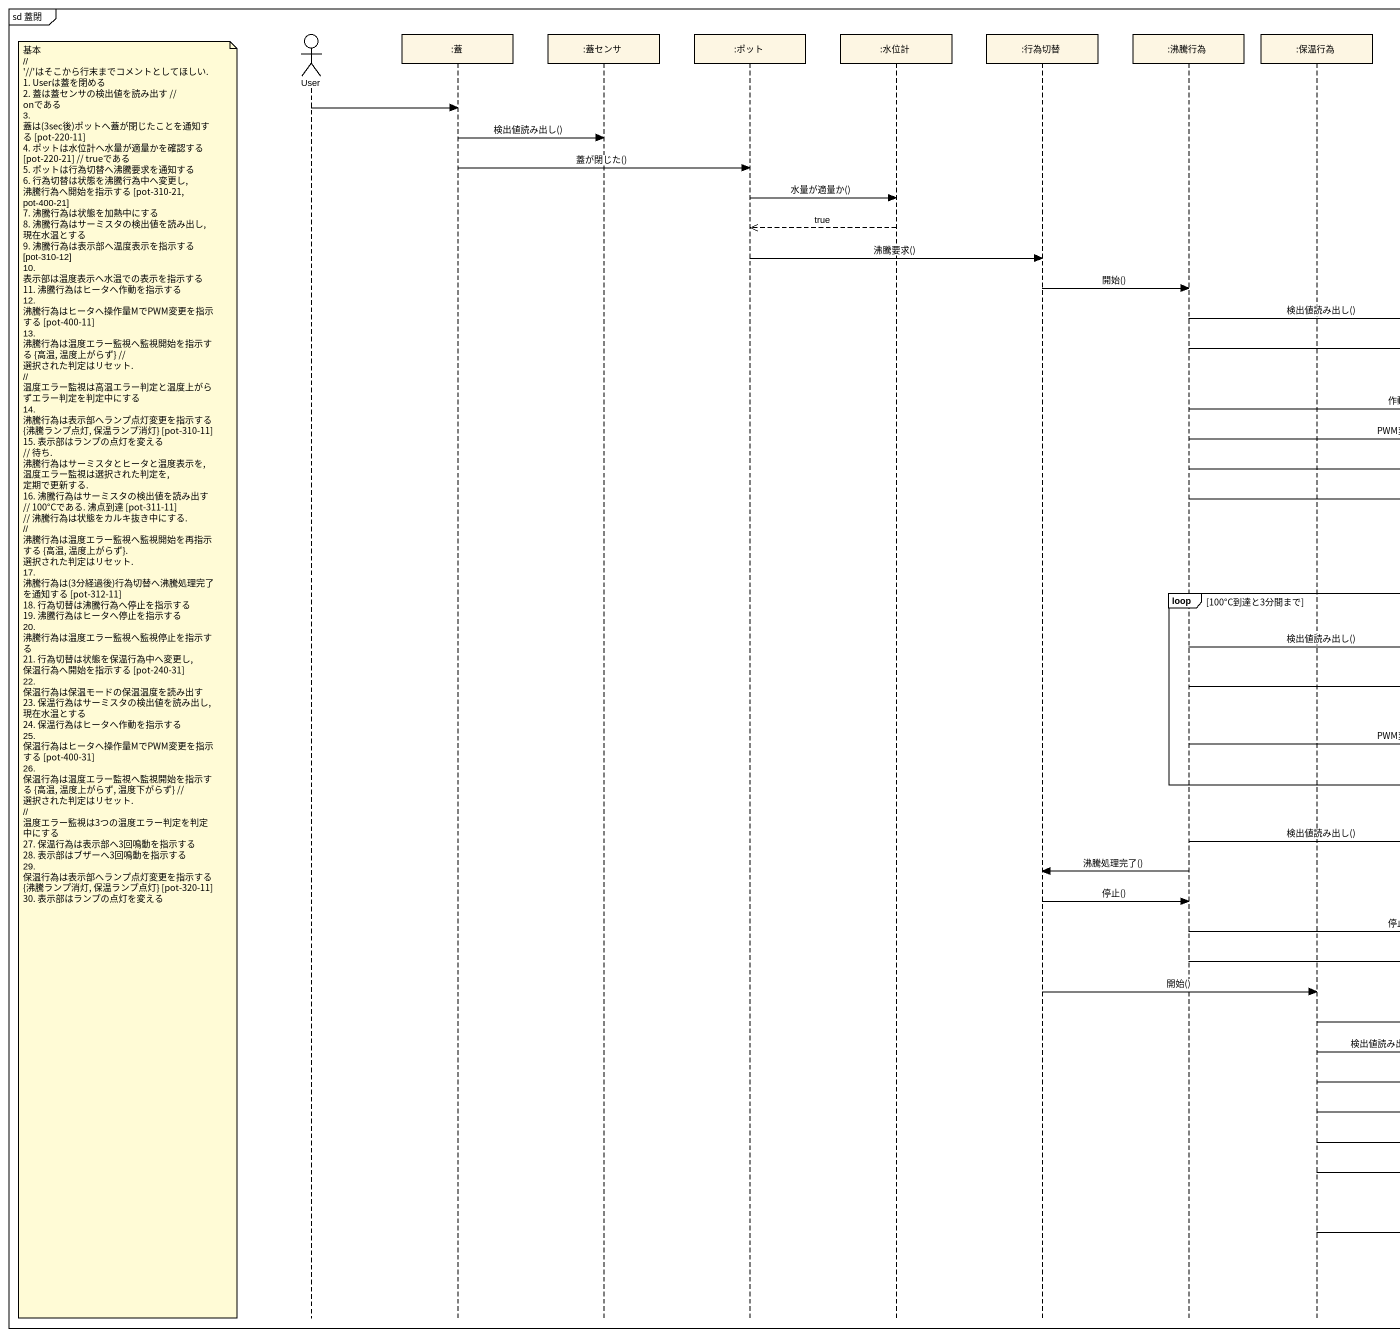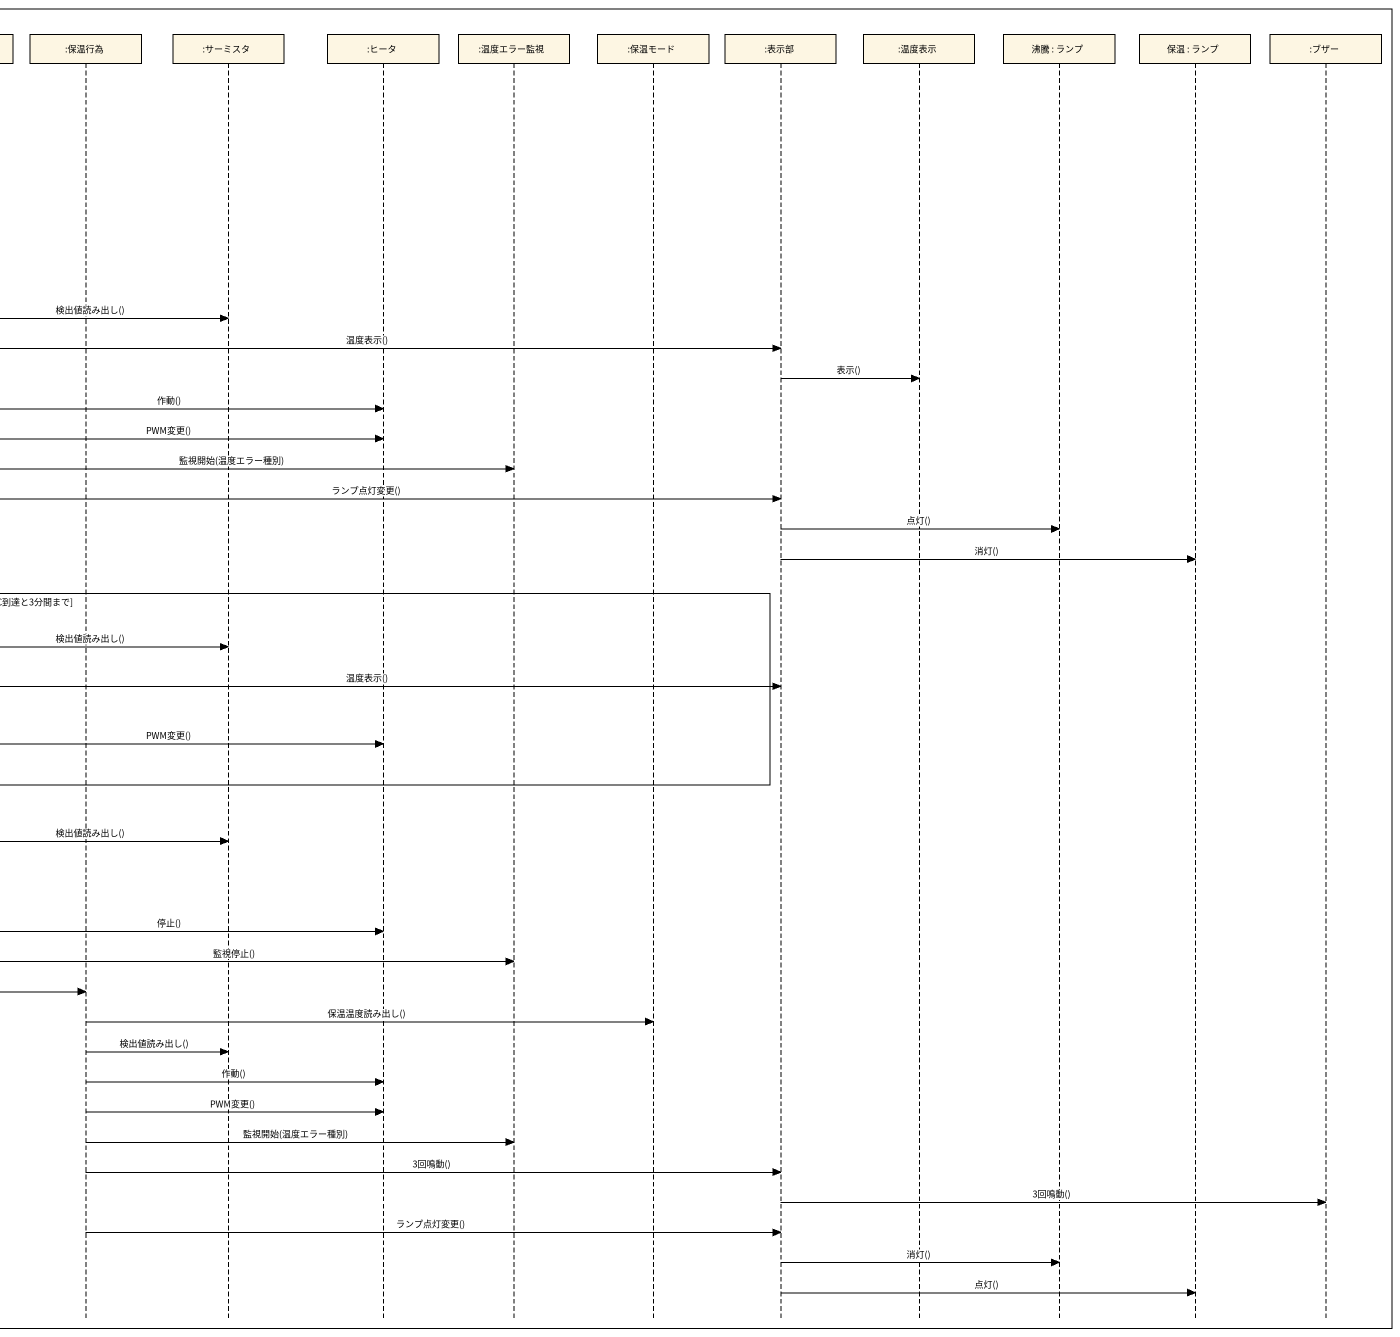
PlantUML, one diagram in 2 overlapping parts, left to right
@startuml
mainframe sd 蓋閉
hide footbox
actor User
participant ":蓋" as 蓋
participant ":蓋センサ" as 蓋センサ
participant ":ポット" as ポット
participant ":水位計" as 水位計
participant ":行為切替" as 行為切替
participant ":沸騰行為" as 沸騰行為
participant ":保温行為" as 保温行為
participant ":サーミスタ" as サーミスタ
participant ":ヒータ" as ヒータ
participant ":温度エラー監視" as 温度エラー監視
participant ":保温モード" as 保温モード
participant ":表示部" as 表示部
participant ":温度表示" as 温度表示
participant "沸騰 : ランプ" as 沸騰
participant "保温 : ランプ" as 保温
participant ":ブザー" as ブザー

User -> 蓋
蓋 -> 蓋センサ : 検出値読み出し()
蓋 -> ポット : 蓋が閉じた()
ポット -> 水位計 : 水量が適量か()
水位計 -->> ポット : true
ポット -> 行為切替 : 沸騰要求()
行為切替 -> 沸騰行為 : 開始()
沸騰行為 -> サーミスタ : 検出値読み出し()
沸騰行為 -> 表示部 : 温度表示()
表示部 -> 温度表示 : 表示()
沸騰行為 -> ヒータ : 作動()
沸騰行為 -> ヒータ : PWM変更()
沸騰行為 -> 温度エラー監視 : 監視開始(温度エラー種別)
沸騰行為 -> 表示部 : ランプ点灯変更()
表示部 -> 沸騰 : 点灯()
表示部 -> 保温 : 消灯()
loop 100°C到達と3分間まで
  沸騰行為 -> サーミスタ : 検出値読み出し()
  note left of User
    基本
    ~// '~//'はそこから行末までコメントとしてほしい.
    1. Userは蓋を閉める
    2. 蓋は蓋センサの検出値を読み出す // onである
    3. 蓋は(3sec後)ポットへ蓋が閉じたことを通知する [pot-220-11]
    4. ポットは水位計へ水量が適量かを確認する [pot-220-21] // trueである
    5. ポットは行為切替へ沸騰要求を通知する
    6. 行為切替は状態を沸騰行為中へ変更し, 沸騰行為へ開始を指示する [pot-310-21, pot-400-21]
    7. 沸騰行為は状態を加熱中にする
    8. 沸騰行為はサーミスタの検出値を読み出し, 現在水温とする
    9. 沸騰行為は表示部へ温度表示を指示する [pot-310-12]
    10. 表示部は温度表示へ水温での表示を指示する
    11. 沸騰行為はヒータへ作動を指示する
    12. 沸騰行為はヒータへ操作量MでPWM変更を指示する [pot-400-11]
    13. 沸騰行為は温度エラー監視へ監視開始を指示する {高温, 温度上がらず} // 選択された判定はリセット.
    // 温度エラー監視は高温エラー判定と温度上がらずエラー判定を判定中にする
    14. 沸騰行為は表示部へランプ点灯変更を指示する {沸騰ランプ点灯, 保温ランプ消灯} [pot-310-11]
    15. 表示部はランプの点灯を変える
    // 待ち. 沸騰行為はサーミスタとヒータと温度表示を, 温度エラー監視は選択された判定を, 定期で更新する.
    16. 沸騰行為はサーミスタの検出値を読み出す // 100°Cである. 沸点到達 [pot-311-11]
    // 沸騰行為は状態をカルキ抜き中にする.
    // 沸騰行為は温度エラー監視へ監視開始を再指示する {高温, 温度上がらず}. 選択された判定はリセット.
    17. 沸騰行為は(3分経過後)行為切替へ沸騰処理完了を通知する [pot-312-11]
    18. 行為切替は沸騰行為へ停止を指示する
    19. 沸騰行為はヒータへ停止を指示する
    20. 沸騰行為は温度エラー監視へ監視停止を指示する
    21. 行為切替は状態を保温行為中へ変更し, 保温行為へ開始を指示する [pot-240-31]
    22. 保温行為は保温モードの保温温度を読み出す
    23. 保温行為はサーミスタの検出値を読み出し, 現在水温とする
    24. 保温行為はヒータへ作動を指示する
    25. 保温行為はヒータへ操作量MでPWM変更を指示する [pot-400-31]
    26. 保温行為は温度エラー監視へ監視開始を指示する {高温, 温度上がらず, 温度下がらず} // 選択された判定はリセット.
    // 温度エラー監視は3つの温度エラー判定を判定中にする
    27. 保温行為は表示部へ3回鳴動を指示する
    28. 表示部はブザーへ3回鳴動を指示する
    29. 保温行為は表示部へランプ点灯変更を指示する {沸騰ランプ消灯, 保温ランプ点灯} [pot-320-11]
    30. 表示部はランプの点灯を変える
  end note
  沸騰行為 -> 表示部 : 温度表示()
  沸騰行為 -> ヒータ : PWM変更()
end
沸騰行為 -> サーミスタ : 検出値読み出し()
沸騰行為 -> 行為切替 : 沸騰処理完了()
行為切替 -> 沸騰行為 : 停止()
沸騰行為 -> ヒータ : 停止()
沸騰行為 -> 温度エラー監視 : 監視停止()
行為切替 -> 保温行為 : 開始()
保温行為 -> 保温モード : 保温温度読み出し()
保温行為 -> サーミスタ : 検出値読み出し()
保温行為 -> ヒータ : 作動()
保温行為 -> ヒータ : PWM変更()
保温行為 -> 温度エラー監視 : 監視開始(温度エラー種別)
保温行為 -> 表示部 : 3回鳴動()
表示部 -> ブザー : 3回鳴動()
保温行為 -> 表示部 : ランプ点灯変更()
表示部 -> 沸騰 : 消灯()
表示部 -> 保温 : 点灯()
@enduml
